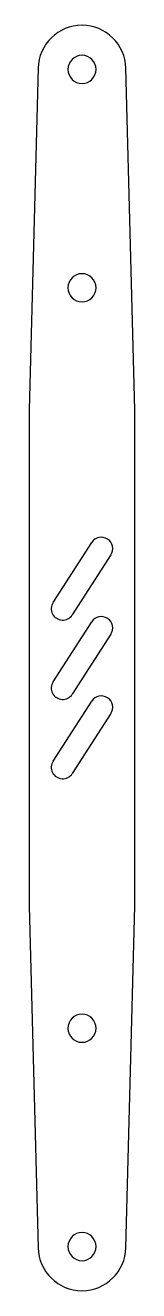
# Model space of a CAD drawing. Header units: millimetres. Extents: x -6 to 6, y -72 to 72.
import ezdxf

# ---------------------------------------------------------------- set-up
doc = ezdxf.new("R2010")
doc.units = ezdxf.units.MM
doc.layers.add('CUT', color=7, linetype='Continuous')

msp = doc.modelspace()

# ---------------------------------------------------------------- linework, layer by layer
at = {"layer": 'CUT'}
for p, q in [((-5, 66.91), (-6, 28.15)), ((6, 28.15), (5, 66.91)), ((-6, 28), (-6, -28)), ((6, -28), (6, 28)), ((-3.29, 6.31), (1.11, 13.11)), ((3.29, 11.69), (-1.11, 4.89)), ((-3.29, -2.69), (1.11, 4.11)), ((3.29, 2.69), (-1.11, -4.11)), ((-3.29, -11.69), (1.11, -4.89)), ((3.29, -6.31), (-1.11, -13.11)), ((-6, -28.15), (-5, -66.91)), ((5, -66.91), (6, -28.15))]:
    msp.add_line(p, q, dxfattribs=at)
for centre, radius, start, end in [((0, 66.78), 5, 1.4776, 178.5224), ((0, 66.78), 1.6, 0, 180), ((0, 66.78), 1.6, 180, 360), ((0, 42), 1.6, 0, 180), ((0, 42), 1.6, 180, 360), ((0, 28), 6, 178.5224, 180), ((0, 28), 6, 0, 1.4776), ((2.2, 12.4), 1.3, -32.9052, 147.0948), ((-2.2, 5.6), 1.3, 147.0948, 327.0948), ((2.2, 3.4), 1.3, -32.9052, 147.0948), ((-2.2, -3.4), 1.3, 147.0948, 327.0948), ((2.2, -5.6), 1.3, -32.9052, 147.0948), ((-2.2, -12.4), 1.3, 147.0948, 327.0948), ((0, -28), 6, -180, -178.5224), ((0, -28), 6, -1.4776, 0), ((0, -42), 1.6, 0, 180), ((0, -42), 1.6, 180, 360), ((0, -66.78), 1.6, 0, 180), ((0, -66.78), 5, -178.5224, -1.4776), ((0, -66.78), 1.6, 180, 360)]:
    msp.add_arc(centre, radius, start, end, dxfattribs=at)

doc.saveas('drawing.dxf')
